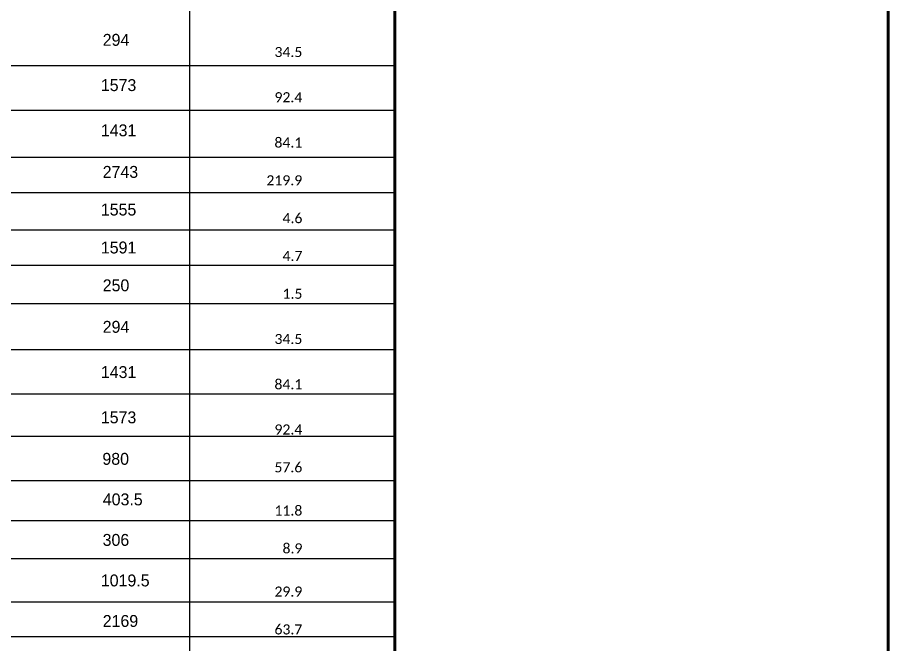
# Model space of a CAD drawing. Header units: millimetres. Extents: x 0 to 16187, y -20471 to 6290.
# Drawn here: x 5072.3 to 5364.1, y 210.9 to 420.8 of the extents above; entities that cross this region are included whole.
import ezdxf
from ezdxf.enums import TextEntityAlignment as Align

# ---------------------------------------------------------------- set-up
doc = ezdxf.new("R2010")
doc.units = ezdxf.units.MM
doc.layers.add('BORDER1', color=3, linetype='Continuous')
doc.layers.add('BORDER2', color=7, linetype='Continuous')
doc.styles.add('MtXpl_Calibri', font='', dxfattribs={"height": 0.2})
doc.styles.add('MtXpl_Century_Gothic1', font='', dxfattribs={"height": 0.2})
doc.styles.add('ROMANC', font='ROMANC', dxfattribs={"height": 5})
doc.styles.add('ROMANS', font='ROMANS.shx', dxfattribs={"width": 0.8})
doc.styles.add('ROMANT', font='ROMANT', dxfattribs={"height": 4})
doc.styles.get('MtXpl_Calibri').set_extended_font_data('Calibri')
doc.styles.get('MtXpl_Century_Gothic1').set_extended_font_data('Century Gothic')

# ---------------------------------------------------------------- blocks, each defined once
blk = doc.blocks.new('*U609')
at = {"layer": 'BORDER1', "color": 154, "true_color": 0x1859a9, "const_width": 1}
blk.add_lwpolyline([(1.8094395070475, 811), (1144, 811), (1144, 0), (0, 0), (0, 811)], close=True, dxfattribs=at)
blk.add_lwpolyline([(979.0000000799992, 2.220446049250313e-16), (979.0000000799992, 810.9999999999999)], dxfattribs=at)
at = {"layer": 'BORDER2', "flags": 8}
for tag, height, style, p in [('REV-A', 3.24, 'ROMANS', (986.9282778829383, 140.2530397182669)), ('RE-A', 8.064, 'ROMANT', (1084.634961895852, 7.17204102400288))]:
    blk.add_attdef(tag, text='', height=height, dxfattribs=dict(at, style=style)).set_placement(p, align=Align.CENTER)
at = {"layer": 'BORDER2', "style": 'ROMANS', "width": 3.830216453570641}
blk.add_attdef('DATE-A', text='', height=3.24, dxfattribs=at).set_placement((995.5063797379989, 140.2530397182669), (1008.507228728976, 140.2530397182669), align=Align.FIT)
at = {"layer": 'BORDER2'}
for tag, height, style, p in [('DRN-A', 3.24, 'ROMANS', (1018.380015771281, 140.2530397182669)), ('CHD-A', 3.24, 'ROMANS', (1032.348360605113, 140.2530397182669)), ('APD-A', 3.24, 'ROMANS', (1046.640709253839, 140.2530397182669)), ('CONS_CONT_VEND', 4.2, 'ROMANC', (1061.390575966738, 72.83468077449595))]:
    blk.add_attdef(tag, text='', height=height, dxfattribs=dict(at, style=style)).set_placement(p, align=Align.CENTER)
at = {"layer": 'BORDER2', "style": 'ROMANS', "width": 0.8}
for tag, p, height in [('1:X', (997.2302812124753, 122.552011911554), 3.5), ('LOC', (1042.735042679951, 122.552011911554), 3.5), ('PROJ_NO', (1118.63757586463, 122.552011911554), 3.5), ('CONS_DRG_NO', (1011, 63), 3)]:
    blk.add_attdef(tag, p, '', height=height, dxfattribs=at)
at = {"layer": 'BORDER2', "lineweight": 30, "width": 0.8, "flags": 104}
blk.add_attdef('COMMENTS-A', text='', height=2.2, dxfattribs=at).set_placement((1055.209968003616, 142.0744315684458), align=Align.MIDDLE_LEFT)
at = {"layer": 'BORDER2', "style": 'ROMANS', "width": 0.8}
for tag, p in [('PROJECT_TITLE_1', (1061.068210890846, 55.3534808592422)), ('PROJECT_TITLE_2', (1061.068210890846, 49.30052221051124))]:
    blk.add_attdef(tag, text='', height=3.5, dxfattribs=at).set_placement(p, align=Align.MIDDLE)
at = {"layer": 'BORDER2', "style": 'ROMANT', "width": 0.8}
for tag, p in [('DRG_TITLE_1', (1061.068210890846, 36.31229857438004)), ('DRG_TITLE_2', (1061.068210890846, 28.31229857438004)), ('DRG_TITLE_3', (1061.068210890846, 20.31229857438004))]:
    blk.add_attdef(tag, text='', height=5, dxfattribs=at).set_placement(p, align=Align.CENTER)
at = {"layer": 'BORDER2', "style": 'ROMANT'}
for tag, p in [('AR', (995.0014710450068, 7.172041024002866)), ('PA', (1011.738213301433, 7.172041024002866)), ('DC', (1028.447415784789, 7.172041024002837)), ('TS', (1120.839107118789, 7.172041024002908))]:
    blk.add_attdef(tag, p, '', height=8.064, dxfattribs=at)
for tag, p in [('SRNO', (1074.69799186896, 7.172041024002823)), ('SH', (1115.802783516436, 7.176501619330963))]:
    blk.add_attdef(tag, text='', height=8.064, dxfattribs=at).set_placement(p, align=Align.RIGHT)
at = {"layer": 'BORDER2', "style": 'ROMANS', "flags": 2}
blk.add_attdef('TB_VERSION', text='', height=2, dxfattribs=at).set_placement((1, -1), align=Align.TOP_LEFT)

msp = doc.modelspace()

# ---------------------------------------------------------------- linework, layer by layer
for p, q in [((5129.851310389402, 658.7674893088395), (5129.851310389402, 16.72193920008937)), ((5198.629030375898, 658.7674893088397), (5198.629030375898, 16.72193920008925)), ((4741.257959332384, 404.7444960129075), (5198.629030375893, 404.7444960129075)), ((4741.257959332384, 389.7580321734541), (5198.629030375893, 389.7580321734541)), ((4741.257959332384, 373.993050731951), (5198.629030375893, 373.993050731951)), ((4741.257959332384, 362.1309209604887), (5198.629030375893, 362.1309209604887)), ((4741.257959332384, 349.6756847004527), (5198.629030375893, 349.6756847004527)), ((4741.257959332383, 337.8135549289897), (5198.629030375892, 337.8135549289897)), ((4741.257959332383, 325.0617654246672), (5198.629030375892, 325.0617654246672)), ((4741.257959332383, 309.6409967217658), (5198.629030375892, 309.6409967217658)), ((4741.257959332383, 294.8133345074372), (5198.629030375892, 294.8133345074372)), ((4741.257959332383, 280.5787787816818), (5198.629030375892, 280.5787787816818)), ((4741.257959332383, 265.7511165673532), (5198.629030375892, 265.7511165673532)), ((4741.257959332383, 252.4062205744577), (5198.629030375892, 252.4062205744577)), ((4741.257959332383, 239.6544310701352), (5198.629030375892, 239.6544310701352)), ((4741.257959332383, 225.1233221000933), (5198.629030375892, 225.1233221000933)), ((4741.257959332383, 213.5577455729168), (5198.629030375892, 213.5577455729168))]:
    msp.add_line(p, q)

# ---------------------------------------------------------------- block references
at = {"layer": 'BORDER1'}
msp.add_blockref('*U609', (4219.629030295902, 14.99999999999999), dxfattribs=at)

# ---------------------------------------------------------------- texts
at = {"color": 0}
for s, height, style, p in [('294', 3.9884, 'MtXpl_Century_Gothic1', (5100.837679621864, 411.2818898930831)), ('34.5', 3.3748, 'MtXpl_Calibri', (5158.305328433608, 407.52221507142)), ('1573', 3.9884, 'MtXpl_Century_Gothic1', (5100.214068472987, 396.1354922497566)), ('92.4', 3.3748, 'MtXpl_Calibri', (5158.305328433608, 392.3758174280932)), ('1431', 3.9884, 'MtXpl_Century_Gothic1', (5100.214068472987, 380.9890946064298)), ('84.1', 3.3748, 'MtXpl_Calibri', (5158.305328433608, 377.2294197847665)), ('2743', 3.9884, 'MtXpl_Century_Gothic1', (5100.837679621864, 367.0877524514334)), ('219.9', 3.3748, 'MtXpl_Calibri', (5155.610680433607, 364.5731331181004)), ('1555', 3.9884, 'MtXpl_Century_Gothic1', (5100.214068472987, 354.4816258119589)), ('4.6', 3.3748, 'MtXpl_Calibri', (5160.999976433606, 351.9168464514331)), ('1591', 3.9884, 'MtXpl_Century_Gothic1', (5100.214068472987, 341.7751791181)), ('4.7', 3.3748, 'MtXpl_Calibri', (5160.999976433606, 339.260559784767)), ('250', 3.9884, 'MtXpl_Century_Gothic1', (5100.837679621864, 329.1188924514332)), ('1.5', 3.3748, 'MtXpl_Calibri', (5160.999976433609, 326.6042731180997)), ('294', 3.9884, 'MtXpl_Century_Gothic1', (5100.837679621864, 315.2175502964363)), ('34.5', 3.3748, 'MtXpl_Calibri', (5158.305328433608, 311.457875474773)), ('1431', 3.9884, 'MtXpl_Century_Gothic1', (5100.214068472987, 300.0711526531098)), ('84.1', 3.3748, 'MtXpl_Calibri', (5158.305328433608, 296.3114778314465)), ('1573', 3.9884, 'MtXpl_Century_Gothic1', (5100.214068472987, 284.9247550097831)), ('92.4', 3.3748, 'MtXpl_Calibri', (5158.305328433608, 281.1650801881198)), ('980', 3.9884, 'MtXpl_Century_Gothic1', (5100.731936861839, 271.0234128547867)), ('57.6', 3.3748, 'MtXpl_Calibri', (5158.305328433608, 268.5087935214536)), ('403.5', 3.9884, 'MtXpl_Century_Gothic1', (5100.862081797255, 257.4569227732094)), ('11.8', 3.3748, 'MtXpl_Calibri', (5158.305328433608, 254.0321000249656)), ('306', 3.9884, 'MtXpl_Century_Gothic1', (5100.807854740832, 243.8904326916326)), ('8.9', 3.3748, 'MtXpl_Calibri', (5160.999976433609, 241.3758133582991)), ('1019.5', 3.9884, 'MtXpl_Century_Gothic1', (5100.214068472987, 230.3239426100553)), ('29.9', 3.3748, 'MtXpl_Calibri', (5158.305328433608, 226.8991198618118)), ('2169', 3.9884, 'MtXpl_Century_Gothic1', (5100.837679621864, 216.757452528478)), ('63.7', 3.3748, 'MtXpl_Calibri', (5158.305328433608, 214.2428331951445))]:
    msp.add_text(s, height=height, dxfattribs=dict(at, style=style)).set_placement(p)

doc.saveas('drawing.dxf')
